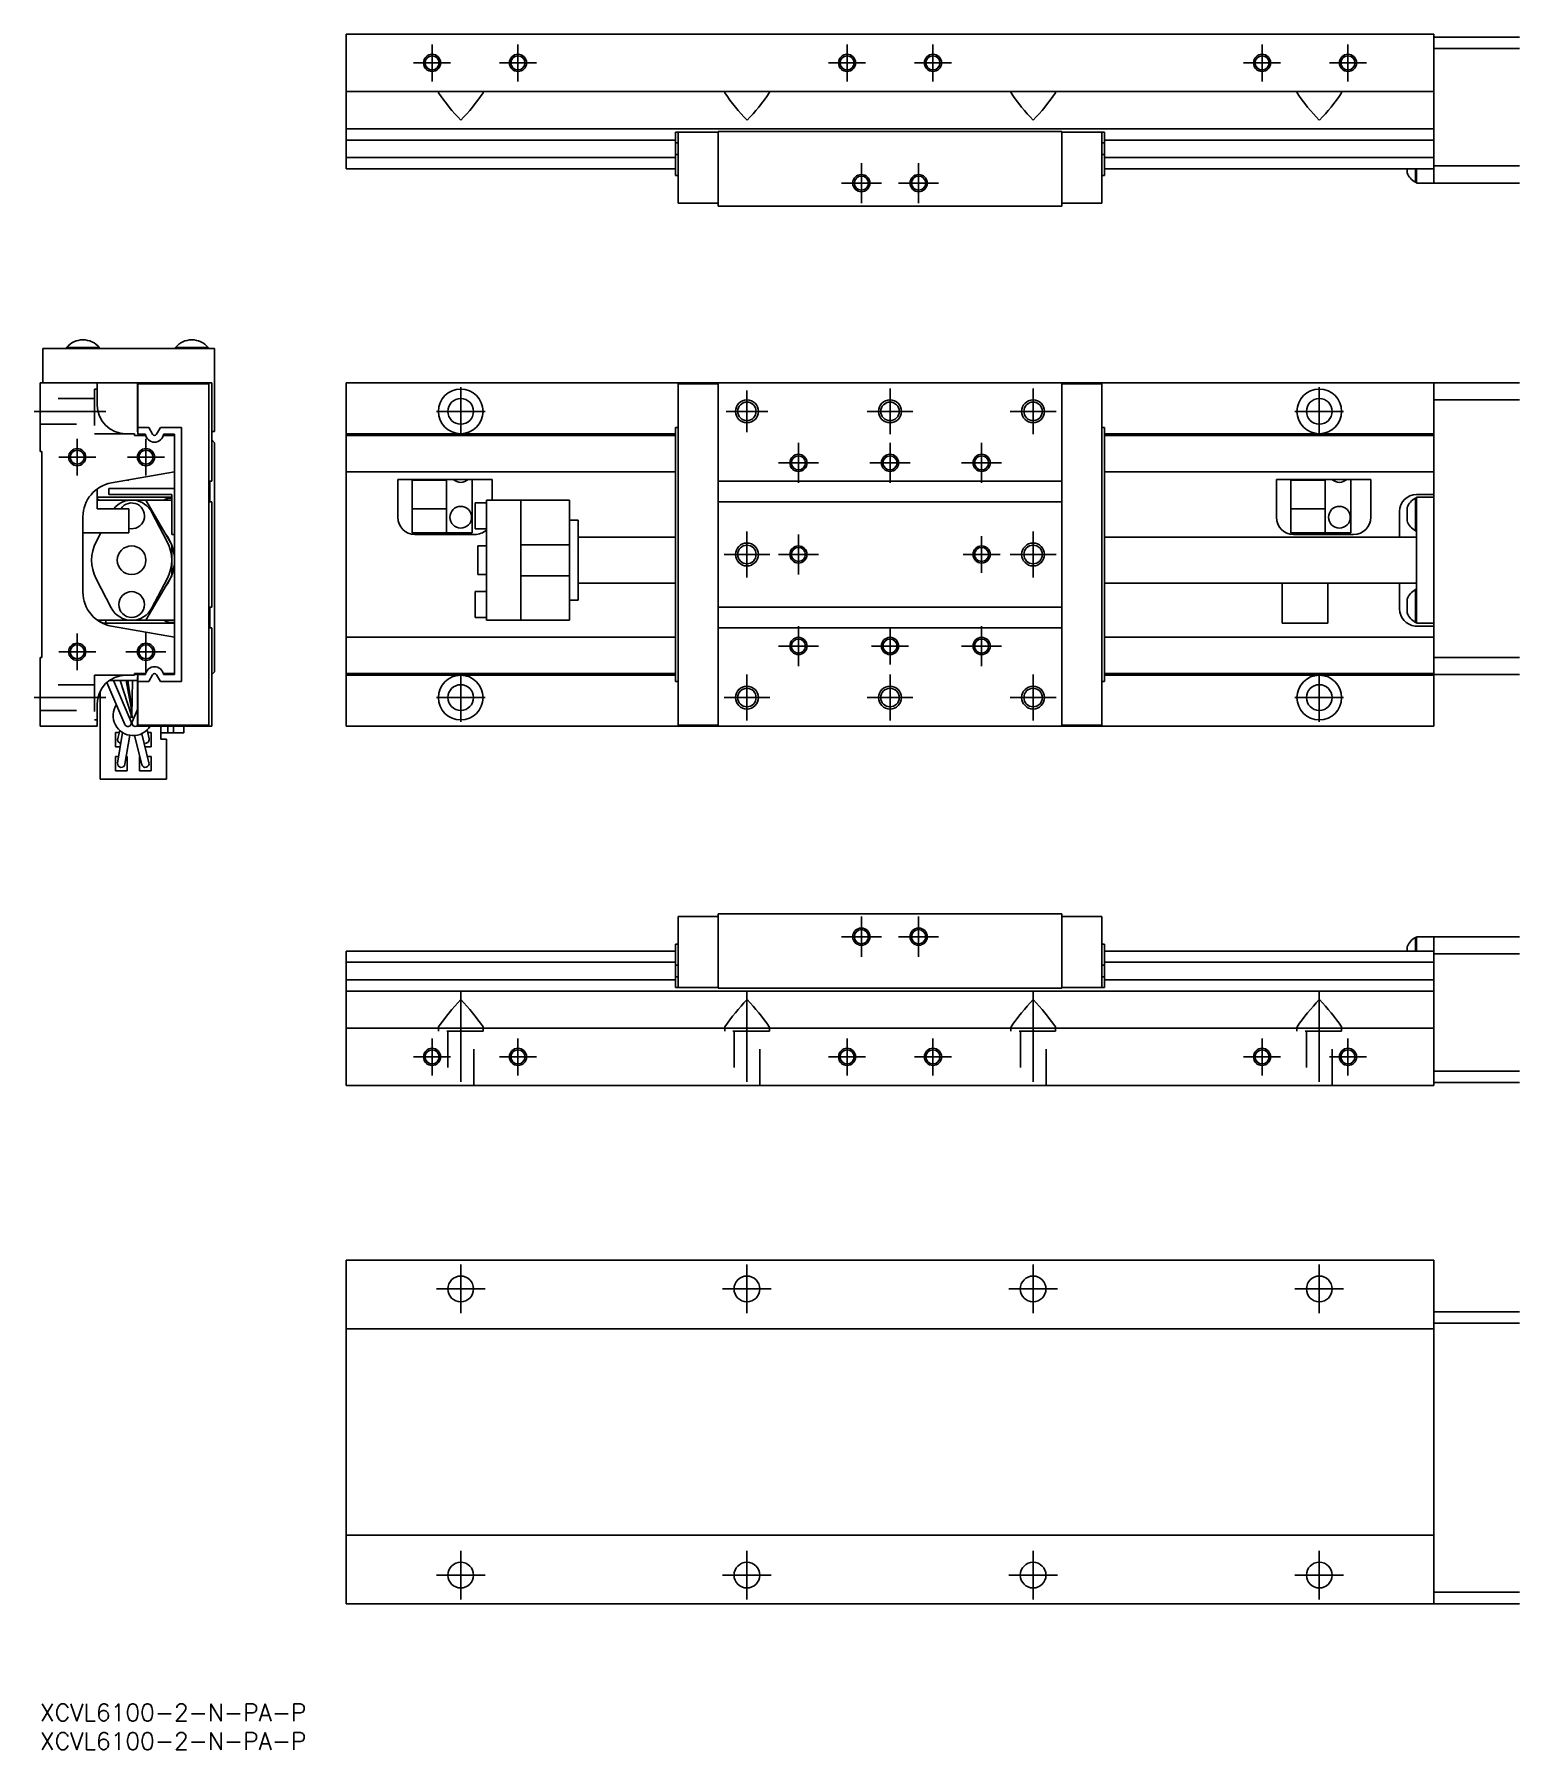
# Model space of a CAD drawing. Extents: x -1 to 450, y -8 to 292.
# Drawn here: x -1 to 258.5, y -8 to 291.7 of the extents above; entities that cross this region are included whole.
import ezdxf

# ---------------------------------------------------------------- set-up
doc = ezdxf.new("R2010")
doc.units = 0
doc.header["$LTSCALE"] = 0.5
doc.linetypes.add('CENTER', pattern=[50.8, 31.75, -6.35, 6.35, -6.35])
doc.linetypes.add('DASHED', pattern=[19.05, 12.7, -6.35])
for name, color, linetype in [('MSM_CENTER', 1, 'CENTER'), ('MSM_CONTINUOUS', 7, 'CONTINUOUS'), ('MSM_DASHED', 4, 'DASHED'), ('MSM_NARROW', 5, 'CONTINUOUS'), ('MSM_PART_NUMBER', 7, 'CONTINUOUS')]:
    doc.layers.add(name, color=color, linetype=linetype)
doc.styles.get("Standard").update_dxf_attribs({"font": 'txt.shx', "height": 3, "bigfont": 'bigfont.shx'})

msp = doc.modelspace()

# ---------------------------------------------------------------- linework, layer by layer
at = {"layer": 'MSM_CENTER'}
for p, q in [((68.49, 289.93), (68.49, 283.47)), ((83.49, 289.93), (83.49, 283.47)), ((140.99, 289.93), (140.99, 283.47)), ((155.99, 289.93), (155.99, 283.47)), ((213.49, 289.93), (213.49, 283.47)), ((228.49, 289.93), (228.49, 283.47)), ((65.26, 286.7), (71.72, 286.7)), ((80.26, 286.7), (86.72, 286.7)), ((137.76, 286.7), (144.22, 286.7)), ((152.76, 286.7), (159.22, 286.7)), ((210.26, 286.7), (216.72, 286.7)), ((225.26, 286.7), (231.72, 286.7)), ((143.49, 269.2), (143.49, 262.2)), ((153.49, 269.2), (153.49, 262.2)), ((139.99, 265.7), (146.99, 265.7)), ((149.99, 265.7), (156.99, 265.7)), ((73.49, 221.57), (73.49, 230.07)), ((123.49, 222.19), (123.49, 229.44)), ((148.49, 221.82), (148.49, 229.82)), ((173.49, 221.82), (173.49, 229.82)), ((223.49, 221.57), (223.49, 230.07)), ((-1, 225.82), (11.5, 225.82)), ((69.24, 225.82), (77.74, 225.82)), ((119.87, 225.82), (127.12, 225.82)), ((144.49, 225.82), (152.49, 225.82)), ((169.49, 225.82), (177.49, 225.82)), ((219.24, 225.82), (227.74, 225.82)), ((6.5, 214.59), (6.5, 221.04)), ((18.5, 214.59), (18.5, 221.04)), ((132.49, 213.32), (132.49, 220.32)), ((148.49, 213.32), (148.49, 220.32)), ((164.49, 213.32), (164.49, 220.32)), ((3.27, 217.82), (9.73, 217.82)), ((15.27, 217.82), (21.73, 217.82)), ((128.99, 216.82), (135.99, 216.82)), ((144.99, 216.82), (151.99, 216.82)), ((160.99, 216.82), (167.99, 216.82)), ((123.49, 196.82), (123.49, 204.82)), ((132.49, 197.32), (132.49, 204.32)), ((164.49, 197.59), (164.49, 204.04)), ((173.49, 196.82), (173.49, 204.82)), ((119.49, 200.82), (127.49, 200.82)), ((128.99, 200.82), (135.99, 200.82)), ((161.26, 200.82), (167.72, 200.82)), ((169.49, 200.82), (177.49, 200.82)), ((6.5, 180.59), (6.5, 187.04)), ((18.5, 180.32), (18.5, 187.32)), ((132.49, 181.32), (132.49, 188.32)), ((148.49, 181.59), (148.49, 188.04)), ((164.49, 181.32), (164.49, 188.32)), ((3.27, 183.82), (9.73, 183.82)), ((15, 183.82), (22, 183.82)), ((128.99, 184.82), (135.99, 184.82)), ((145.26, 184.82), (151.72, 184.82)), ((160.99, 184.82), (167.99, 184.82)), ((73.49, 171.57), (73.49, 180.07)), ((223.49, 171.57), (223.49, 180.07)), ((123.49, 171.82), (123.49, 179.82)), ((148.49, 171.82), (148.49, 179.82)), ((173.49, 171.82), (173.49, 179.82)), ((-1, 175.82), (11.5, 175.82)), ((69.24, 175.82), (77.74, 175.82)), ((119.49, 175.82), (127.49, 175.82)), ((144.49, 175.82), (152.49, 175.82)), ((169.49, 175.82), (177.49, 175.82)), ((219.24, 175.82), (227.74, 175.82)), ((143.49, 130.54), (143.49, 137.54)), ((153.49, 130.54), (153.49, 137.54)), ((139.99, 134.04), (146.99, 134.04)), ((149.99, 134.04), (156.99, 134.04)), ((73.49, 124.54), (73.49, 106.04)), ((123.49, 124.54), (123.49, 106.04)), ((173.49, 124.54), (173.49, 106.04)), ((223.49, 124.54), (223.49, 106.04)), ((68.49, 109.81), (68.49, 116.27)), ((83.49, 109.81), (83.49, 116.27)), ((140.99, 109.81), (140.99, 116.27)), ((155.99, 109.81), (155.99, 116.27)), ((213.49, 109.81), (213.49, 116.27)), ((228.49, 109.81), (228.49, 116.27)), ((65.26, 113.04), (71.72, 113.04)), ((80.26, 113.04), (86.72, 113.04)), ((137.76, 113.04), (144.22, 113.04)), ((152.76, 113.04), (159.22, 113.04)), ((210.26, 113.04), (216.72, 113.04)), ((225.26, 113.04), (231.72, 113.04)), ((73.49, 68.25), (73.49, 76.75)), ((123.49, 68.25), (123.49, 76.75)), ((173.49, 68.25), (173.49, 76.75)), ((223.49, 68.25), (223.49, 76.75)), ((69.24, 72.5), (77.74, 72.5)), ((119.24, 72.5), (127.74, 72.5)), ((169.24, 72.5), (177.74, 72.5)), ((219.24, 72.5), (227.74, 72.5)), ((73.49, 18.25), (73.49, 26.75)), ((123.49, 18.25), (123.49, 26.75)), ((173.49, 18.25), (173.49, 26.75)), ((223.49, 18.25), (223.49, 26.75)), ((69.24, 22.5), (77.74, 22.5)), ((119.24, 22.5), (127.74, 22.5)), ((169.24, 22.5), (177.74, 22.5)), ((219.24, 22.5), (227.74, 22.5))]:
    msp.add_line(p, q, dxfattribs=at)
at = {"layer": 'MSM_CONTINUOUS'}
for p, q in [((53.49, 291.7), (243.49, 291.7)), ((53.49, 291.7), (53.49, 268.2)), ((243.49, 291.7), (243.49, 265.7)), ((258.49, 291.2), (243.49, 291.2)), ((258.49, 289.2), (243.49, 289.2)), ((53.49, 281.7), (243.49, 281.7)), ((69.77, 281.7), (69.61, 281.56)), ((69.61, 281.56), (69.63, 281.45)), ((77.25, 281.7), (77.41, 281.56)), ((77.41, 281.56), (77.39, 281.45)), ((119.77, 281.7), (119.61, 281.56)), ((119.61, 281.56), (119.63, 281.45)), ((127.25, 281.7), (127.41, 281.56)), ((127.41, 281.56), (127.39, 281.45)), ((169.77, 281.7), (169.61, 281.56)), ((169.61, 281.56), (169.63, 281.45)), ((177.25, 281.7), (177.41, 281.56)), ((177.41, 281.56), (177.39, 281.45)), ((219.75, 281.7), (219.59, 281.56)), ((219.59, 281.56), (219.62, 281.45)), ((227.24, 281.7), (227.39, 281.56)), ((227.39, 281.56), (227.37, 281.45)), ((53.49, 275.2), (243.49, 275.2)), ((53.49, 273.23), (110.99, 273.23)), ((118.49, 274.6), (110.99, 274.6)), ((110.99, 267), (110.99, 274.6)), ((111.49, 274.6), (111.49, 262.2)), ((118.49, 274.7), (118.49, 261.7)), ((178.49, 274.7), (118.49, 274.7)), ((178.49, 274.7), (178.49, 261.7)), ((185.99, 274.6), (178.49, 274.6)), ((185.49, 274.6), (185.49, 262.2)), ((185.99, 267), (185.99, 274.6)), ((185.99, 273.23), (243.49, 273.23)), ((53.49, 270.16), (110.99, 270.16)), ((111.49, 272.72), (110.99, 272.72)), ((111.49, 270.67), (110.99, 270.67)), ((185.49, 272.72), (185.99, 272.72)), ((185.49, 270.67), (185.99, 270.67)), ((185.99, 270.16), (243.49, 270.16)), ((53.49, 268.2), (110.99, 268.2)), ((111.49, 267), (110.99, 267)), ((185.49, 267), (185.99, 267)), ((185.99, 268.2), (243.49, 268.2)), ((238.84, 268.2), (238.84, 267.49)), ((240.29, 268.2), (240.29, 265.84)), ((240.49, 268.2), (240.49, 265.7)), ((258.49, 268.7), (243.49, 268.7)), ((240.29, 265.84), (240.49, 265.84)), ((240.49, 265.7), (258.49, 265.7)), ((111.49, 262.2), (118.49, 262.2)), ((178.49, 261.7), (118.49, 261.7)), ((185.49, 262.2), (178.49, 262.2)), ((0.5, 230.82), (0.5, 236.82)), ((30.5, 236.82), (0.5, 236.82)), ((4.65, 236.98), (10.35, 236.98)), ((4.65, 236.98), (4.65, 236.82)), ((10.35, 236.82), (10.35, 236.98)), ((23.65, 236.98), (29.35, 236.98)), ((23.65, 236.98), (23.65, 236.82)), ((29.35, 236.82), (29.35, 236.98)), ((30.5, 222.32), (30.5, 236.82)), ((0, 218.82), (0, 230.82)), ((0, 230.82), (30, 230.82)), ((10, 230.82), (10, 226.92)), ((17, 222.22), (17, 230.82)), ((30, 230.82), (30, 213.62)), ((53.49, 230.82), (53.49, 170.82)), ((53.49, 230.82), (258.49, 230.82)), ((118.49, 230.82), (118.49, 170.82)), ((178.49, 230.82), (178.49, 170.82)), ((243.49, 230.82), (243.49, 170.82)), ((17.1, 221.82), (17.1, 230.62)), ((17.1, 230.62), (29.5, 230.62)), ((29.5, 230.62), (29.5, 171.02)), ((111.49, 230.62), (118.49, 230.62)), ((111.49, 230.62), (111.49, 171.02)), ((185.49, 230.62), (178.49, 230.62)), ((185.49, 230.62), (185.49, 171.02)), ((258.49, 227.82), (243.49, 227.82)), ((15, 221.92), (16.5, 221.92)), ((16.5, 221.92), (16.5, 221.62)), ((17.1, 222.22), (17, 222.22)), ((18.98, 223.02), (17.1, 223.02)), ((18.42, 221.82), (17.1, 221.82)), ((19.66, 221.82), (18.98, 223.02)), ((21.03, 223.02), (20.34, 221.82)), ((24.7, 223.02), (21.03, 223.02)), ((23.5, 221.82), (21.58, 221.82)), ((23.5, 179.82), (23.5, 221.82)), ((24.7, 178.62), (24.7, 223.02)), ((30.5, 222.32), (30, 222.32)), ((53.49, 221.92), (110.99, 221.92)), ((111.49, 223.02), (110.99, 223.02)), ((110.99, 178.62), (110.99, 223.02)), ((185.49, 223.02), (185.99, 223.02)), ((185.99, 178.62), (185.99, 223.02)), ((185.99, 221.92), (243.49, 221.92)), ((0.3, 218.82), (0, 218.82)), ((0.3, 182.82), (0.3, 218.82)), ((16.5, 221.62), (18.46, 221.62)), ((21.54, 221.62), (23.5, 221.62)), ((30.5, 220.32), (30, 220.82)), ((30.5, 180.32), (30.5, 220.32)), ((53.49, 221.62), (110.99, 221.62)), ((185.99, 221.62), (243.49, 221.62)), ((23.5, 215.26), (12.46, 213.32)), ((15.5, 213.82), (15.29, 213.82)), ((15.5, 213.85), (15.5, 213.82)), ((30, 213.62), (29.65, 213.62)), ((29.65, 213.62), (29.65, 210.02)), ((53.49, 215.26), (110.99, 215.26)), ((78.99, 213.94), (62.49, 213.94)), ((62.49, 207.32), (62.49, 213.94)), ((64.99, 213.94), (64.99, 204.62)), ((70.99, 213.82), (64.99, 213.82)), ((70.99, 213.94), (70.99, 204.62)), ((75.49, 213.94), (75.49, 204.62)), ((78.99, 213.94), (78.99, 210.32)), ((178.49, 213.62), (118.49, 213.62)), ((185.99, 215.26), (243.49, 215.26)), ((232.49, 213.94), (215.99, 213.94)), ((215.99, 207.32), (215.99, 213.94)), ((218.49, 213.94), (218.49, 204.62)), ((224.49, 213.82), (218.49, 213.82)), ((224.49, 213.94), (224.49, 204.62)), ((228.99, 213.94), (228.99, 204.62)), ((232.49, 213.94), (232.49, 207.32)), ((10, 212.28), (10, 208.82)), ((10, 210.82), (23, 210.82)), ((10.05, 210.32), (23, 210.32)), ((12, 212.32), (23.5, 212.32)), ((12, 211.32), (12, 212.32)), ((23, 211.32), (12, 211.32)), ((18.5, 210.32), (23, 202.52)), ((23, 204.32), (23, 211.32)), ((29.65, 210.02), (30, 210.02)), ((30, 210.02), (30, 191.62)), ((75.99, 209.82), (75.99, 205.32)), ((77.99, 209.82), (75.99, 209.82)), ((77.99, 210.32), (77.99, 189.32)), ((92.49, 210.32), (77.99, 210.32)), ((83.99, 210.32), (83.99, 189.32)), ((92.49, 210.32), (92.49, 189.32)), ((178.49, 210.02), (118.49, 210.02)), ((240.29, 210.68), (240.29, 204.96)), ((240.49, 210.68), (240.29, 210.68)), ((243.49, 211.31), (240.49, 211.31)), ((240.49, 210.82), (240.49, 188.82)), ((240.49, 210.82), (243.49, 210.82)), ((7.5, 207.41), (7.5, 194.22)), ((10, 208.82), (15.5, 208.82)), ((15.5, 208.82), (15.5, 204.62)), ((19.55, 208.16), (22.21, 203.05)), ((70.99, 208.82), (64.99, 208.82)), ((93.99, 206.82), (92.49, 206.82)), ((93.99, 206.82), (93.99, 192.82)), ((224.49, 208.82), (218.49, 208.82)), ((237.49, 203.82), (237.49, 208.31)), ((238.84, 209.03), (238.84, 206.61)), ((15.5, 204.62), (7.5, 204.62)), ((9.79, 203.05), (10.61, 204.62)), ((23.5, 204.32), (23, 204.32)), ((75.49, 204.62), (64.99, 204.62)), ((75.99, 204.32), (65.49, 204.32)), ((75.99, 205.32), (77.99, 205.32)), ((110.99, 203.82), (93.99, 203.82)), ((240.49, 203.82), (185.99, 203.82)), ((228.99, 204.62), (218.49, 204.62)), ((229.49, 204.32), (218.99, 204.32)), ((240.29, 204.96), (240.49, 204.96)), ((23, 202.52), (23, 197.11)), ((76.49, 202.32), (76.49, 197.32)), ((77.99, 202.32), (76.49, 202.32)), ((83.99, 202.52), (92.49, 202.52)), ((12.45, 191.47), (9.79, 196.58)), ((23, 197.11), (18.5, 189.32)), ((22.21, 196.58), (19.55, 191.47)), ((76.49, 197.32), (77.99, 197.32)), ((83.99, 197.11), (92.49, 197.11)), ((93.99, 195.82), (110.99, 195.82)), ((185.99, 195.82), (240.49, 195.82)), ((216.99, 195.82), (216.99, 188.82)), ((224.99, 195.82), (224.99, 188.82)), ((237.49, 191.31), (237.49, 195.82)), ((75.99, 194.32), (75.99, 189.82)), ((77.99, 194.32), (75.99, 194.32)), ((92.49, 192.82), (93.99, 192.82)), ((238.84, 193.03), (238.84, 190.61)), ((240.29, 194.68), (240.29, 188.96)), ((240.49, 194.68), (240.29, 194.68)), ((23.5, 189.32), (10.05, 189.32)), ((23.5, 188.82), (11.05, 188.82)), ((11.5, 189.32), (11.5, 188.82)), ((30, 191.62), (29.65, 191.62)), ((29.65, 191.62), (29.65, 188.02)), ((75.99, 189.82), (77.99, 189.82)), ((77.99, 189.32), (92.49, 189.32)), ((178.49, 191.62), (118.49, 191.62)), ((216.99, 188.82), (224.99, 188.82)), ((240.29, 188.96), (240.49, 188.96)), ((240.49, 188.82), (243.49, 188.82)), ((12.46, 188.32), (23.5, 186.37)), ((29.65, 188.02), (30, 188.02)), ((30, 188.02), (30, 170.82)), ((53.49, 186.37), (110.99, 186.37)), ((178.49, 188.02), (118.49, 188.02)), ((185.99, 186.37), (243.49, 186.37)), ((243.49, 188.31), (240.49, 188.31)), ((0, 170.82), (0, 182.82)), ((0, 182.82), (0.3, 182.82)), ((258.49, 182.82), (243.49, 182.82)), ((18.46, 180.02), (16.5, 180.02)), ((16.5, 180.02), (16.5, 179.72)), ((23.5, 180.02), (21.54, 180.02)), ((23.2, 180.02), (23, 179.82)), ((30, 179.82), (30.5, 180.32)), ((53.49, 180.02), (110.99, 180.02)), ((185.99, 180.02), (243.49, 180.02)), ((10.5, 176.9), (10.5, 161.57)), ((11.69, 178.46), (14.8, 171.13)), ((17, 178.82), (12.15, 178.82)), ((15.9, 171.6), (12.84, 178.82)), ((15.92, 172.85), (14.01, 178.82)), ((16.5, 179.72), (15, 179.72)), ((15.94, 174.08), (15.03, 178.82)), ((15.17, 178.12), (15.2, 178.12)), ((15.2, 178.12), (15.2, 177.93)), ((15.34, 178.82), (16.06, 173.88)), ((16.18, 178.82), (16.05, 172.68)), ((18.42, 179.82), (16.5, 179.82)), ((17, 179.42), (17.1, 179.42)), ((17, 170.82), (17, 179.42)), ((17.1, 171.02), (17.1, 179.82)), ((17.1, 178.62), (18.98, 178.62)), ((18.98, 178.62), (19.66, 179.81)), ((20.34, 179.81), (21.03, 178.62)), ((21.03, 178.62), (24.7, 178.62)), ((21.58, 179.82), (23.5, 179.82)), ((53.49, 179.72), (110.99, 179.72)), ((111.49, 178.62), (110.99, 178.62)), ((185.49, 178.62), (185.99, 178.62)), ((185.99, 179.72), (243.49, 179.72)), ((258.49, 179.82), (243.49, 179.82)), ((10, 174.72), (10, 170.82)), ((17, 173.72), (16.1, 171.6)), ((29.5, 171.02), (17.1, 171.02)), ((111.49, 171.02), (118.49, 171.02)), ((185.49, 171.02), (178.49, 171.02)), ((10, 170.82), (0, 170.82)), ((13.2, 169.72), (13.87, 169.72)), ((13.2, 167.22), (13.2, 169.72)), ((14.42, 169.69), (13.56, 164.37)), ((13.96, 170.04), (13.57, 168.64)), ((14.84, 164.16), (15.66, 169.22)), ((16.52, 169.17), (17.77, 164.11)), ((30, 170.82), (17, 170.82)), ((19.03, 164.42), (17.78, 169.51)), ((19.04, 168.58), (18.74, 170.19)), ((18.83, 169.72), (19.4, 169.72)), ((19.4, 169.72), (19.4, 167.22)), ((21.1, 170.82), (21.1, 168.57)), ((21.1, 169.67), (23.3, 169.67)), ((21.1, 168.57), (22.1, 168.57)), ((22.1, 161.57), (22.1, 168.57)), ((22.3, 170.82), (22.3, 169.67)), ((23.3, 170.82), (23.3, 169.67)), ((23.3, 169.67), (25.1, 169.67)), ((25.1, 170.82), (25.1, 169.67)), ((53.49, 170.82), (243.49, 170.82)), ((14.02, 167.22), (13.2, 167.22)), ((13.2, 165.52), (13.75, 165.52)), ((13.2, 163.02), (13.2, 165.52)), ((15.06, 165.52), (15.2, 165.52)), ((15.2, 165.52), (15.2, 163.02)), ((17.4, 165.52), (17.42, 165.52)), ((17.4, 163.02), (17.4, 165.52)), ((19.4, 167.22), (18.34, 167.22)), ((18.76, 165.52), (19.4, 165.52)), ((19.4, 165.52), (19.4, 163.02)), ((15.2, 163.02), (13.2, 163.02)), ((19.4, 163.02), (17.4, 163.02)), ((22.1, 161.57), (10.5, 161.57)), ((118.49, 138.04), (118.49, 125.04)), ((178.49, 138.04), (118.49, 138.04)), ((178.49, 138.04), (178.49, 125.04)), ((111.49, 137.54), (118.49, 137.54)), ((111.49, 137.54), (111.49, 125.14)), ((185.49, 137.54), (178.49, 137.54)), ((185.49, 137.54), (185.49, 125.14)), ((111.49, 132.74), (110.99, 132.74)), ((110.99, 125.14), (110.99, 132.74)), ((185.49, 132.74), (185.99, 132.74)), ((185.99, 125.14), (185.99, 132.74)), ((238.84, 132.25), (238.84, 131.54)), ((240.29, 133.9), (240.29, 131.54)), ((240.49, 133.9), (240.29, 133.9)), ((258.49, 134.04), (240.49, 134.04)), ((240.49, 134.04), (240.49, 131.54)), ((243.49, 134.04), (243.49, 108.04)), ((53.49, 131.54), (53.49, 108.04)), ((53.49, 131.54), (110.99, 131.54)), ((53.49, 129.58), (110.99, 129.58)), ((111.49, 129.07), (110.99, 129.07)), ((185.49, 129.07), (185.99, 129.07)), ((185.99, 131.54), (243.49, 131.54)), ((185.99, 129.58), (243.49, 129.58)), ((258.49, 131.04), (243.49, 131.04)), ((53.49, 126.5), (110.99, 126.5)), ((111.49, 127.02), (110.99, 127.02)), ((185.49, 127.02), (185.99, 127.02)), ((185.99, 126.5), (243.49, 126.5)), ((53.49, 124.54), (243.49, 124.54)), ((118.49, 125.14), (110.99, 125.14)), ((178.49, 125.04), (118.49, 125.04)), ((185.99, 125.14), (178.49, 125.14)), ((53.49, 118.04), (243.49, 118.04)), ((69.61, 118.17), (69.63, 118.29)), ((69.77, 118.04), (69.61, 118.17)), ((77.25, 118.04), (77.41, 118.17)), ((77.41, 118.17), (77.39, 118.29)), ((119.61, 118.17), (119.63, 118.29)), ((119.77, 118.04), (119.61, 118.17)), ((127.25, 118.04), (127.41, 118.17)), ((127.41, 118.17), (127.39, 118.29)), ((169.61, 118.17), (169.63, 118.29)), ((169.77, 118.04), (169.61, 118.17)), ((177.25, 118.04), (177.41, 118.17)), ((177.41, 118.17), (177.39, 118.29)), ((219.59, 118.17), (219.62, 118.29)), ((219.75, 118.04), (219.59, 118.17)), ((227.24, 118.04), (227.39, 118.17)), ((227.39, 118.17), (227.37, 118.29)), ((53.49, 108.04), (243.49, 108.04)), ((258.49, 110.54), (243.49, 110.54)), ((258.49, 108.54), (243.49, 108.54)), ((53.49, 77.5), (243.49, 77.5)), ((53.49, 77.5), (53.49, 17.5)), ((243.49, 77.5), (243.49, 17.5)), ((258.49, 68.5), (243.49, 68.5)), ((258.49, 66.5), (243.49, 66.5)), ((53.49, 65.5), (243.49, 65.5)), ((53.49, 29.5), (243.49, 29.5)), ((258.49, 19.5), (243.49, 19.5)), ((53.49, 17.5), (258.49, 17.5))]:
    msp.add_line(p, q, dxfattribs=at)
for centre, radius in [((68.49, 286.7), 1.23), ((83.49, 286.7), 1.23), ((140.99, 286.7), 1.23), ((155.99, 286.7), 1.23), ((213.49, 286.7), 1.23), ((228.49, 286.7), 1.23), ((143.49, 265.7), 1.23), ((153.49, 265.7), 1.23), ((73.49, 225.82), 3.9), ((223.49, 225.82), 3.9), ((123.49, 225.82), 1.62), ((148.49, 225.82), 1.62), ((173.49, 225.82), 1.62), ((6.5, 217.82), 1.23), ((18.5, 217.82), 1.23), ((132.49, 216.82), 1.23), ((148.49, 216.82), 1.23), ((164.49, 216.82), 1.23), ((123.49, 200.82), 1.62), ((132.49, 200.82), 1.23), ((164.49, 200.82), 1.23), ((173.49, 200.82), 1.62), ((132.49, 184.82), 1.23), ((148.49, 184.82), 1.23), ((164.49, 184.82), 1.23), ((6.5, 183.82), 1.23), ((18.5, 183.82), 1.23), ((73.49, 175.82), 3.9), ((123.49, 175.82), 1.62), ((148.49, 175.82), 1.62), ((173.49, 175.82), 1.62), ((223.49, 175.82), 3.9), ((143.49, 134.04), 1.23), ((153.49, 134.04), 1.23), ((68.49, 113.04), 1.23), ((83.49, 113.04), 1.23), ((140.99, 113.04), 1.23), ((155.99, 113.04), 1.23), ((213.49, 113.04), 1.23), ((228.49, 113.04), 1.23), ((73.49, 72.5), 2.25), ((123.49, 72.5), 2.25), ((173.49, 72.5), 2.25), ((223.49, 72.5), 2.25), ((73.49, 22.5), 2.25), ((123.49, 22.5), 2.25), ((173.49, 22.5), 2.25), ((223.49, 22.5), 2.25)]:
    msp.add_circle(centre, radius, dxfattribs=at)
at = {"layer": 'MSM_CONTINUOUS', "extrusion": (0, 0, -1)}
for centre, radius in [((-73.49, 225.82), 2.25), ((-223.49, 225.82), 2.25), ((-73.49, 207.32), 1.9), ((-226.99, 207.32), 1.9), ((-16, 199.82), 2.5), ((-16, 192.07), 2.25), ((-73.49, 175.82), 2.25), ((-223.49, 175.82), 2.25)]:
    msp.add_circle(centre, radius, dxfattribs=at)
at = {"layer": 'MSM_CONTINUOUS'}
for centre, radius, start, end in [((99.89, 302.15), 36.66, 214.3736, 223.9772), ((47.13, 302.15), 36.66, 316.0228, 325.6264), ((149.89, 302.15), 36.66, 214.3736, 223.9772), ((97.13, 302.15), 36.66, 316.0228, 325.6264), ((199.89, 302.15), 36.66, 214.3736, 223.9772), ((147.13, 302.15), 36.66, 316.0228, 325.6264), ((249.87, 302.15), 36.66, 214.3736, 223.9772), ((197.12, 302.15), 36.66, 316.0228, 325.6264), ((241.87, 268.68), 3.25, 201.5574, 241.0598), ((7.5, 234.62), 3.7, 90, 140.3692), ((7.5, 234.62), 3.7, 39.6308, 90), ((26.5, 234.62), 3.7, 90, 140.3692), ((26.5, 234.62), 3.7, 39.6308, 90), ((240.49, 208.31), 3, 90, 180), ((241.87, 207.83), 3.25, 118.9402, 158.4426), ((241.87, 207.8), 3.25, 201.5574, 241.0598), ((241.87, 191.83), 3.25, 118.9402, 158.4426), ((240.49, 191.31), 3, 180, 265.3245), ((241.87, 191.8), 3.25, 201.5574, 241.0598), ((16.27, 172.67), 3.5, 146.9255, 328.091), ((16.27, 172.67), 3.5, 98.8136, 101.7675), ((14.2, 168.47), 0.65, 164.7083, 262.6272), ((18.4, 168.47), 0.65, 250.6467, 10.4507), ((14.2, 164.27), 0.65, 170.8127, 350.8127), ((18.4, 164.27), 0.65, 193.8589, 13.8589), ((241.87, 131.06), 3.25, 118.9402, 158.4426), ((99.89, 97.59), 36.66, 136.0228, 145.6264), ((47.13, 97.59), 36.66, 34.3736, 43.9772), ((149.89, 97.59), 36.66, 136.0228, 145.6264), ((97.13, 97.59), 36.66, 34.3736, 43.9772), ((199.89, 97.59), 36.66, 136.0228, 145.6264), ((147.13, 97.59), 36.66, 34.3736, 43.9772), ((249.87, 97.59), 36.66, 136.0228, 145.6264), ((197.12, 97.59), 36.66, 34.3736, 43.9772)]:
    msp.add_arc(centre, radius, start, end, dxfattribs=at)
at = {"layer": 'MSM_CONTINUOUS', "extrusion": (0, 0, -1)}
for centre, radius, start, end in [((-15, 226.92), 5, 270, 0), ((-20, 222.02), 1.59, 187.2353, 352.7647), ((-20, 222.02), 0.388, 209.9865, 330.0135), ((-13.5, 207.41), 6, 0, 80), ((-73.49, 215.32), 1.9, 226.3793, 313.6207), ((-226.99, 215.32), 1.9, 226.3793, 313.6207), ((-9, 207.82), 2.86, 110.4659, 119.0583), ((-13.05, 205.12), 6, 59.4911, 60.0438), ((-16, 206.32), 4, 38.6822, 152.5136), ((-16, 207.57), 2.25, 33.749, 282.8396), ((-23, 207.82), 2.86, 60.9417, 90), ((-65.49, 207.32), 3, 270, 0), ((-218.99, 207.32), 3, 270, 0), ((-229.49, 207.32), 3, 180, 270), ((-16, 199.82), 7.5, 141.3733, 218.6267), ((-75.99, 207.32), 3, 228.1897, 270), ((-16, 199.82), 7, 332.5136, 27.4864), ((-16, 199.82), 7, 152.5136, 207.4864), ((-13.5, 194.22), 6, 280, 0), ((-13.5, 194.29), 6, 294.0962, 303.9498), ((-9, 191.82), 2.86, 243.9703, 245.3117), ((-16, 193.32), 4, 207.4864, 332.5136), ((-23, 191.82), 2.86, 259.9315, 299.0583), ((-240.49, 191.31), 3, 270, 274.6755), ((-20, 179.62), 1.59, 7.2353, 172.7647), ((-20, 179.62), 0.388, 29.9865, 150.0135), ((-15, 174.72), 5, 0, 90), ((-15.35, 173.97), 0.6, 169.1542, 232.4513), ((-16.65, 173.97), 0.6, 343.9147, 351.7575), ((-15.35, 171.37), 0.6, 156.9836, 336.9836), ((-15.35, 172.67), 0.6, 162.212, 238.1917), ((-16.65, 171.37), 0.6, 234.3147, 23.0164), ((-16.65, 172.67), 0.6, 301.8083, 1.1935)]:
    msp.add_arc(centre, radius, start, end, dxfattribs=at)
at = {"layer": 'MSM_DASHED'}
for p, q in [((9.5, 228.07), (0, 228.07)), ((9.5, 229.72), (9.5, 221.92)), ((10, 229.72), (9.5, 229.72)), ((0, 223.57), (9.5, 223.57)), ((9.5, 221.92), (15, 221.92)), ((9.5, 178.07), (0, 178.07)), ((9.5, 179.72), (9.5, 171.92)), ((15, 179.72), (9.5, 179.72)), ((0, 173.57), (9.5, 173.57)), ((9.5, 171.92), (10, 171.92)), ((69.61, 117.54), (69.61, 118.17)), ((77.41, 117.54), (69.61, 117.54)), ((71.26, 117.54), (71.26, 108.04)), ((75.76, 108.04), (75.76, 117.54)), ((77.41, 117.54), (77.41, 118.17)), ((119.61, 117.54), (119.61, 118.17)), ((127.41, 117.54), (119.61, 117.54)), ((121.26, 117.54), (121.26, 108.04)), ((125.76, 108.04), (125.76, 117.54)), ((127.41, 117.54), (127.41, 118.17)), ((169.61, 117.54), (169.61, 118.17)), ((177.41, 117.54), (169.61, 117.54)), ((171.26, 117.54), (171.26, 108.04)), ((175.76, 108.04), (175.76, 117.54)), ((177.41, 117.54), (177.41, 118.17)), ((219.59, 117.54), (219.59, 118.17)), ((227.39, 117.54), (219.59, 117.54)), ((221.24, 117.54), (221.24, 108.04)), ((225.74, 108.04), (225.74, 117.54)), ((227.39, 117.54), (227.39, 118.17))]:
    msp.add_line(p, q, dxfattribs=at)
at = {"layer": 'MSM_NARROW'}
for centre, radius in [((68.49, 286.7), 1.5), ((83.49, 286.7), 1.5), ((140.99, 286.7), 1.5), ((155.99, 286.7), 1.5), ((213.49, 286.7), 1.5), ((228.49, 286.7), 1.5), ((143.49, 265.7), 1.5), ((153.49, 265.7), 1.5), ((123.49, 225.82), 2), ((148.49, 225.82), 2), ((173.49, 225.82), 2), ((6.5, 217.82), 1.5), ((18.5, 217.82), 1.5), ((132.49, 216.82), 1.5), ((148.49, 216.82), 1.5), ((164.49, 216.82), 1.5), ((123.49, 200.82), 2), ((132.49, 200.82), 1.5), ((164.49, 200.82), 1.5), ((173.49, 200.82), 2), ((132.49, 184.82), 1.5), ((148.49, 184.82), 1.5), ((164.49, 184.82), 1.5), ((6.5, 183.82), 1.5), ((18.5, 183.82), 1.5), ((123.49, 175.82), 2), ((148.49, 175.82), 2), ((173.49, 175.82), 2), ((143.49, 134.04), 1.5), ((153.49, 134.04), 1.5), ((68.49, 113.04), 1.5), ((83.49, 113.04), 1.5), ((140.99, 113.04), 1.5), ((155.99, 113.04), 1.5), ((213.49, 113.04), 1.5), ((228.49, 113.04), 1.5)]:
    msp.add_circle(centre, radius, dxfattribs=at)

# ---------------------------------------------------------------- texts
at = {"layer": 'MSM_PART_NUMBER'}
for p in [(0, -3), (0, -8)]:
    msp.add_text('XCVL6100-2-N-PA-P', height=3, dxfattribs=at).set_placement(p)

doc.saveas('drawing.dxf')
